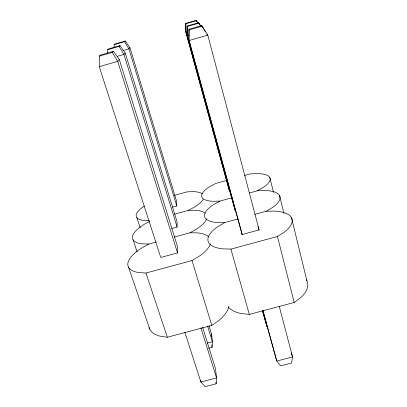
<?xml version="1.0" encoding="UTF-8"?>
<svg xmlns="http://www.w3.org/2000/svg" width="407" height="407" viewBox="0 0 407 407"><rect width="100%" height="100%" fill="white"/><g stroke="black" fill="none" stroke-linecap="round" stroke-linejoin="round"><path stroke-width="0.61" d="M99.247 66.667L99.298 56.11L100.809 54.955L113.482 51.302L119.332 59.564L177.416 246.286L177.523 252.915L160.745 257.478L99.247 66.667L117.73 61.36L119.332 59.564M107.55 52.885L107.565 49.761L108.761 48.845L120.055 45.589L125.219 52.996L177.02 221.683L177.106 227.04L171.678 228.531M114.158 47.695L114.174 44.684L115.14 43.941L125.325 41L129.945 47.716L176.694 201.531L176.765 205.957L172.604 207.102M185.836 23.311L185.963 32.189L229.421 190.883L185.673 31.425L185.836 23.311L196.103 20.35L197.736 22.756M187.2 25.967L187.368 35.887L235.139 210.47L187.006 34.941L187.2 25.967L198.596 22.68L201.017 26.318M188.899 29.279L189.219 29.904L189.123 40.512L242.16 234.518L259.096 229.909L207.799 35.15L201.704 25.59L188.899 29.279L188.67 39.316L242.16 234.518M211.538 336.569L211.564 334.183L208.974 325.748M208.608 348.229L212.078 347.308L212.423 341.743L211.564 334.183M184.829 332.214L200.89 382.046L205.255 386.65L216.132 383.801L216.544 377.94L215.496 368.717L202.574 327.167M125.219 52.996L123.947 54.416L117.252 56.339M129.945 47.716L128.912 48.865L123 50.57M99.298 56.11L112.24 52.386L113.482 51.302M107.565 49.761L119.068 46.444L120.055 45.589M114.174 44.684L124.527 41.697L125.325 41M228.398 307.168A41.911 19.719 -14.2 0 0 240.944 313.507L249.323 314.413L294.205 302.462L300.798 297.563A41.911 19.719 -14.2 0 0 306.339 279.807M149.094 327.523A41.804 19.587 -18.5 0 0 159.814 336.116L167.353 337.245L211.808 325.412L219.103 320.324A41.804 19.587 -18.5 0 0 228.826 306.222M238.151 218.91L224.812 222.558L218.035 226.506A43.401 16.117 -14.7 0 0 222.415 248.84L230.917 249.109L277.426 236.492L284.422 232.01A43.401 16.117 -14.7 0 0 274.455 211.096L266.351 211.208L254.701 214.387M156.12 242.048L148.85 244.037L141.468 248.148A43.284 16.005 -17.9 0 0 138.339 272.522L145.94 273.031L191.997 260.541L199.745 255.855A43.284 16.005 -17.9 0 0 210.373 243.9M266.351 211.208L272.695 207.402A38.996 13.019 -15 0 0 264.647 190.517L257.402 190.786L249.471 192.969M174.232 237.103L190.028 232.784L196.973 228.82A38.874 12.948 -17.4 0 0 206.649 218.757M257.402 190.786L263.207 187.5A35.404 10.735 -15.1 0 0 256.573 173.58L250.03 173.957L244.576 175.463M231.985 197.777L219.877 201.104L213.721 204.512A38.996 13.019 -15 0 0 217.262 222.563L224.812 222.558M174.394 214.214L188.436 210.358L194.729 206.934A35.287 10.684 -17.1 0 0 203.124 199.369M149.542 221.474L144.551 224.13A38.874 12.948 -17.4 0 0 142.023 243.844L148.85 244.037M186.04 23.713L196.479 20.701M187.454 26.465L199.064 23.118M189.219 29.904L202.294 26.14M187.159 31.848L185.963 32.189L185.673 31.425M189.143 35.373L187.368 35.887L187.006 34.941M227.004 180.321L215.807 183.415L210.165 186.396A35.404 10.735 -15.1 0 0 213.09 201.287L219.877 201.104M174.486 195.35L187.118 191.86L193.162 191.616A35.287 10.684 -17.1 0 1 202.299 193.834M207.117 343.152L212.423 341.743L207.565 325.956M188.436 210.358L195.07 210.251A38.874 12.948 -17.4 0 1 205.169 213.187M149.344 220.599L145.004 220.609A35.287 10.684 -17.1 0 1 144.399 206.003M190.028 232.784L197.39 232.875A43.284 16.005 -17.9 0 1 208.674 236.818M206.802 34.107L207.799 35.15L189.123 40.512L188.67 39.316M262.474 310.673L266.875 326.434L267.577 327.35M124.527 41.697L128.912 48.865L176.765 205.957M119.068 46.444L123.947 54.416L177.106 227.04M112.24 52.386L117.73 61.36L177.523 252.915M198.596 22.68L200.229 25.402M196.103 20.35L197.375 22.466M201.704 25.59L203.938 29.314M204.573 30.383L205.53 31.98M257.875 226.613L259.096 229.909M128.556 267.241L149.725 329.126M133.13 239.896L137.159 251.948M291.203 352.864L292.562 356.944L291.544 362.993L280.571 365.862L276.765 361.085L262.912 310.821M145.94 273.031L167.353 337.245M136.859 217.618L140.206 227.808M200.936 327.925L216.544 377.94L200.89 382.046L200.753 380.184M191.997 260.541L211.808 325.412M230.917 249.109L249.323 314.413M262.927 310.46L276.765 361.085L292.562 356.944L279.177 306.135M241.702 233.247L242.033 234.468M262.551 310.638L266.875 326.434M277.426 236.492L294.205 302.462M269.785 177.508L273.489 192.292M279.543 195.574L283.944 213.349M291.504 217.709L306.903 280.83M211.813 344.922L212.078 347.308M215.934 382.015L216.132 383.801"/></g></svg>
